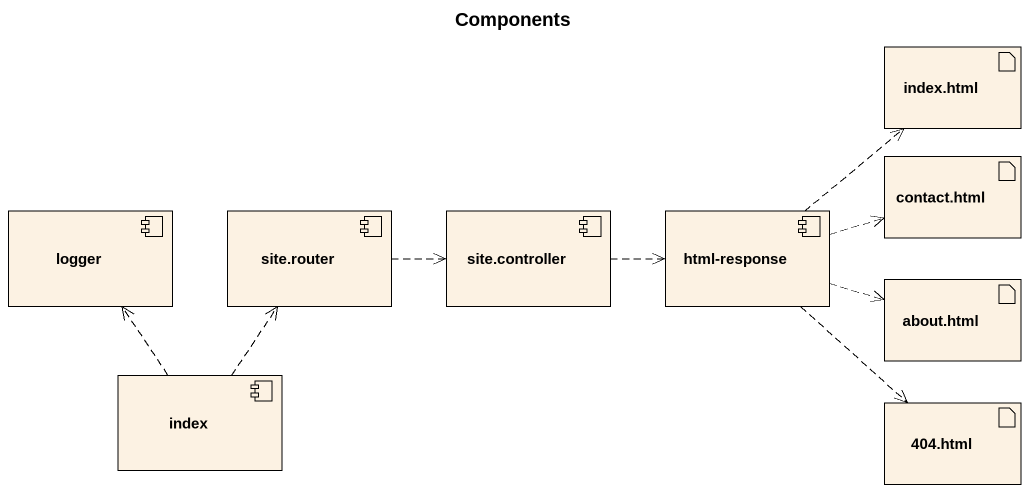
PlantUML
@startuml
title Components
artifact "index.html" as index_html
artifact "contact.html" as contact_html
component logger
component "site.router" as site_router
component "site.controller" as site_controller
component "html-response" as html_response
artifact "about.html" as about_html
component index
artifact "404.html" as a404_html
site_router .right.> site_controller
site_controller .right.> html_response
html_response .up.> index_html
html_response .right.> contact_html
html_response .right.> about_html
html_response ..> a404_html
index .up.> logger
index .up.> site_router
@enduml
